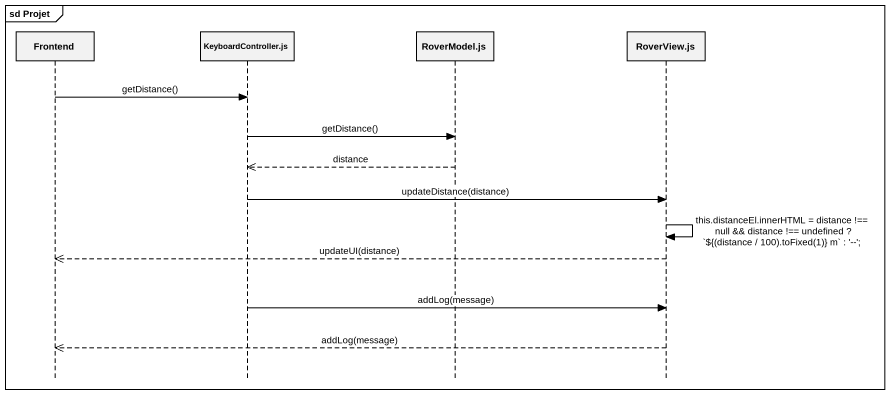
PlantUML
@startuml
mainframe sd Projet
hide footbox
participant Frontend
participant "KeyboardController.js" as KeyboardController_js
participant "RoverModel.js" as RoverModel_js
participant "RoverView.js" as RoverView_js

Frontend -> KeyboardController_js : getDistance()
KeyboardController_js -> RoverModel_js : getDistance()
RoverModel_js -->> KeyboardController_js : distance
KeyboardController_js -> RoverView_js : updateDistance(distance)
RoverView_js -> RoverView_js : this.distanceEl.innerHTML = distance !== null && distance !== undefined ? `${(distance / 100).toFixed(1)} m` : '--';
RoverView_js -->> Frontend : updateUI(distance)
KeyboardController_js -> RoverView_js : addLog(message)
RoverView_js -->> Frontend : addLog(message)
@enduml
